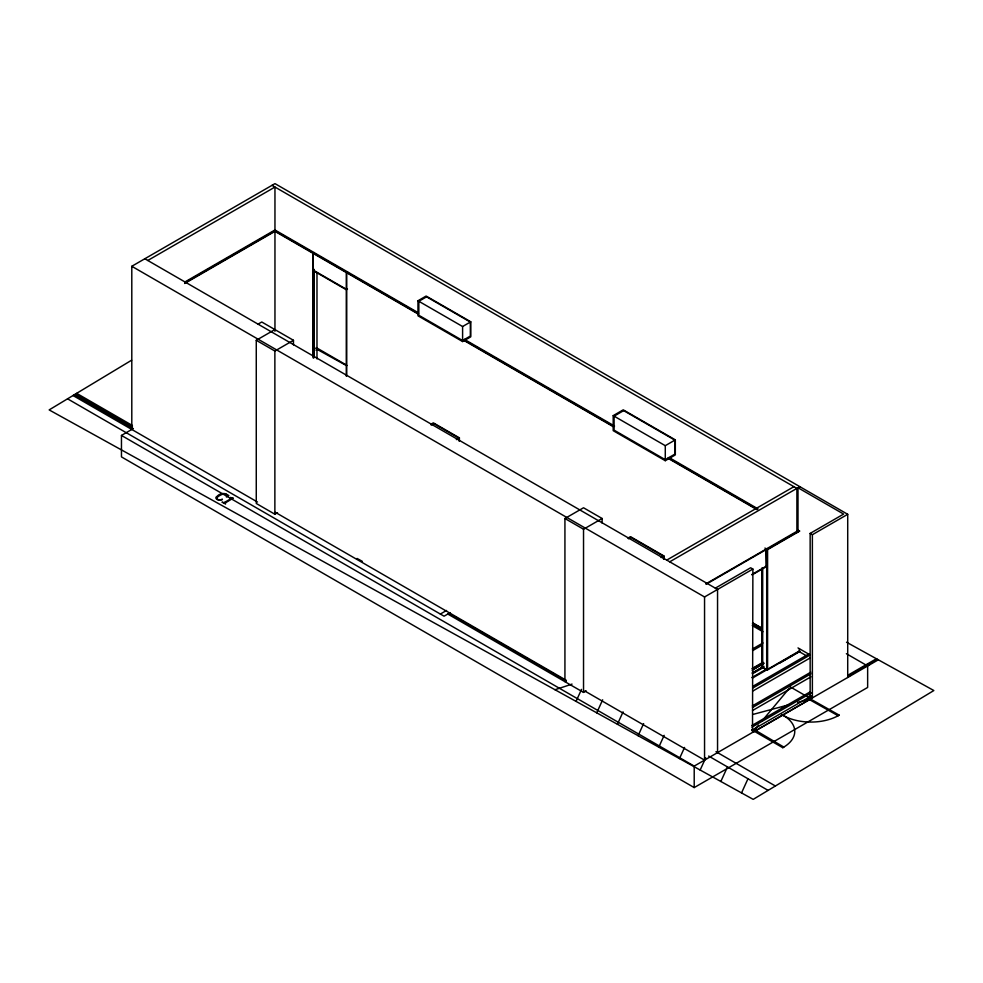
<?xml version="1.0" encoding="UTF-8"?>
<svg xmlns="http://www.w3.org/2000/svg" width="983" height="983" viewBox="0 0 983 983"><rect width="100%" height="100%" fill="white"/><g stroke="black" fill="none" stroke-linecap="round" stroke-linejoin="round"><path stroke-width="1.47" d="M316.981 358.93L316.981 272.537M752.032 574.92L766.408 566.626L766.408 548.932M576.05 701.383L581.518 689.39M596.742 712.822L602.665 699.81M617.422 724.262L623.075 711.876M638.102 735.714L643.619 723.611M658.794 747.154L664.164 735.345M679.474 758.593L684.561 747.436M700.154 770.033L705.733 757.807M720.846 781.473L727.469 766.937M741.526 792.925L747.977 778.769M753.715 730.922L758.544 725.135M762.403 720.502L789.447 688.125M228.658 495.42L226.373 496.919A5.529 3.195 0 0 0 227.122 495.543A2.74 1.585 0 0 0 226.213 494.437L226.078 494.363A2.396 1.388 0 0 0 224.542 494.019L223.276 494.142M231.14 498.578L224.628 502.35M131.624 360.208L49.15 409.911L753.199 799.376L933.85 690.533L846.51 642.218M131.796 429.46L131.796 266.282L274.97 183.624L847.715 514.306L847.715 677.484M147.782 260.483L274.957 187.053L274.957 331.296M184.865 281.998L274.957 229.985L417.898 312.52M184.988 282.797L274.957 230.845L418.5 313.724M184.681 283.485L274.957 231.361M314.007 252.533L312.815 253.221L312.815 356.792M347.478 271.861L346.286 272.549L346.286 376.108M258.038 324.132L261.761 321.994L293.462 340.29L293.462 344.873M277.525 512.671L274.871 514.207L256.268 503.468L256.268 340.29L274.871 329.563M347.478 289.039L346.286 289.727L312.815 270.399L314.007 269.711L314.007 357.615L314.007 269.281M846.375 653.695L867.645 665.97L867.645 687.449L694.207 787.58L121.462 456.898L121.462 435.432L133.369 428.551M256.268 340.29L274.871 351.029L293.462 340.29M417.959 300.773L426.131 296.043L470.783 321.797L470.783 336.825L462.6 341.556L417.959 315.801L417.959 300.773L462.6 326.516L470.783 321.797M225.476 502.841L233.34 498.049A2.63 1.524 0 0 1 230.882 497.57L230.047 497.496L231.214 498.221M430.996 424.201L433.343 422.85L459.393 437.865L459.393 440.876M431.205 425.111L433.786 423.624L458.95 438.123L458.95 440.925M456.37 439.61L459.393 437.865M613.195 415.637L623.234 409.837L675.321 439.88L675.321 454.908L665.282 460.708L613.195 430.665L613.195 415.637L665.282 445.68L675.321 439.88M564.93 681.674L564.93 518.496L583.533 507.769L602.124 518.496L602.124 523.079M564.93 518.496L583.533 529.235L602.124 518.496M440.359 614.043L446.552 610.468M450.275 612.618L444.07 616.194L67.557 398.815M627.928 538.094L630.435 536.644L663.93 555.96L663.93 558.958M628.481 538.807L630.877 537.418L663.488 556.218L663.488 559.008M661.08 557.594L663.93 555.96M666.744 560.101L793.92 486.671M669.718 561.821L799.855 486.683M705.88 583.877L798.552 530.378M706.322 584.135L766.408 549.448M799.314 530.795L766.703 549.62L766.703 669.853M799.757 531.053L767.145 549.878L765.954 549.19L766.408 566.626M810.152 696.591L810.152 533.413L843.623 514.084L797.999 487.752L797.999 531.987M131.796 266.282L704.553 596.964L752.88 569.059L752.511 732.016M810.152 533.413L812.376 534.703L847.715 514.306M751.97 574.441L766.408 566.11M447.793 614.043L583.533 692.413L586.187 690.877M752.4 649.05L762.931 642.968M752.573 650.672L761.788 645.352M752.007 668.6L762.55 662.517M753.003 668.538L763.521 662.456M753.003 669.005L763.521 662.849M753.003 669.521L763.521 663.451M752.179 670.222L764.037 663.378M761.788 568.1L761.788 667.027L767.588 669.853L767.588 549.62L764.921 548.072M762.685 568.1L762.685 667.027L752.093 673.134L764.037 666.376M752.843 673.564L763.422 667.457M751.835 677.582L766.408 669.165M752.585 678.012L799.314 651.029M761.788 667.027L767.145 670.111L799.757 651.287M779.322 663.292L799.941 651.385M752.892 686.281L808.665 654.076M753.052 687.903L810.152 654.936L797.999 647.92M753.052 690.914L810.152 657.946M752.351 705.905L810.791 672.175M752.511 707.539L810.95 673.797M752.511 710.537L810.95 676.808M751.823 725.54L810.262 691.799M751.983 727.162L811.749 692.659M751.983 730.172L811.749 695.669M876.418 658.757L847.715 675.333L849.57 676.415M752.88 730.43L752.106 729.533M850.504 674.793L877.364 659.286M121.462 435.432L694.207 766.101L878.323 659.814M753.003 732.298L812.499 697.955L809.66 696.308L807.707 697.426L839.175 715.12L838.094 715.747L809.562 699.675M751.97 729.927L782.751 747.694L783.832 747.08L755.988 730.602M555.002 689.734L572.057 684.094M753.224 714.358L788.771 704.811M797.655 702.427L810.975 698.852L807.129 696.615M222.846 493.589L223.669 493.54A4.079 2.359 0 0 1 226.287 494.068L226.692 494.277A3.834 2.212 0 0 1 227.331 494.768M315.789 348.621L346.692 365.725M357.075 558.455L362.358 561.367M271.996 185.332L796.894 488.391L796.894 532.614M464.406 339.368L614.547 426.044M669.03 457.5L758.053 508.899M463.46 339.676L613.884 426.524M668.379 457.992L756.615 508.936M274.515 231.103L418.058 313.982M463.251 340.069L613.441 426.782M667.936 458.25L756.984 509.661M313.27 270.141L346.729 289.469M752.88 569.059L750.643 567.769L715.329 588.153L717.553 589.456L717.553 752.634M867.645 663.832L869.5 664.901M316.157 347.577L346.716 365.221M144.808 258.762L717.565 589.444M752.609 622.78L761.911 628.137M752.609 623.161L761.911 628.53M752.609 623.247L761.911 628.616M752.609 623.763L761.911 629.132M752.437 623.972L761.727 629.329M807.338 656.312L799.363 651.717L799.363 648.706M752.278 625.593L762.894 631.725M790.406 686.97L804.549 695.141M715.956 751.688L775.39 786.007M708.632 756.05L768.116 790.393M76.662 393.335L132.41 425.516M75.445 394.06L132.521 427.015M74.229 394.797L132.631 428.502M73.012 395.522L257.485 502.03M275.314 512.315L566.343 680.347M584.946 691.086L704.553 760.142L704.553 596.964M448.912 613.404L566.331 681.194M217.44 499.106L217.329 499.008A2.445 1.413 0 0 1 216.899 498.086L217.083 497.619A11.452 6.611 0 0 1 219.922 495.457A9.842 5.689 0 0 1 223.239 494.105M222.232 499.315L222.391 499.585A5.37 3.096 0 0 1 219.578 500.089A3.354 1.941 0 0 1 217.169 499.536L216.838 499.303A4.092 2.359 0 0 1 215.904 497.656A4.215 2.433 0 0 1 216.027 497.226L218.57 494.99A8.331 4.817 0 0 1 222.822 493.54M812.376 534.703L812.376 697.881M767.145 548.502L767.145 670.111M762.243 568.358L762.243 667.285M694.207 766.101L694.207 787.58M665.282 445.68L665.282 460.708M583.533 529.235L583.533 692.413M462.6 326.516L462.6 341.556M346.729 272.291L346.729 375.85M313.27 252.963L313.27 358.045M274.871 351.029L274.871 514.207M839.175 715.12A39.197 22.634 0 0 1 781.694 714.518A39.197 22.634 0 0 1 782.751 747.694M225.304 502.768A1.438 0.823 0 0 0 225.635 503.91L221.974 502.166L222.76 502.252A1.487 0.86 0 0 0 224.775 502.473M222.146 499.253A3.723 2.15 0 0 1 217.218 499.241M228.609 495.53A1.548 0.897 0 0 1 227.466 494.768M316.084 350.304A42.072 24.292 0 0 1 318.492 350.12M426.573 296.817L418.844 301.289L418.844 315.285L462.6 340.523L470.329 336.051L470.329 322.055L426.573 296.817M623.677 410.611L614.092 416.153L614.092 430.149L665.282 459.675L674.866 454.134L674.866 440.138L623.677 410.611"/></g></svg>
